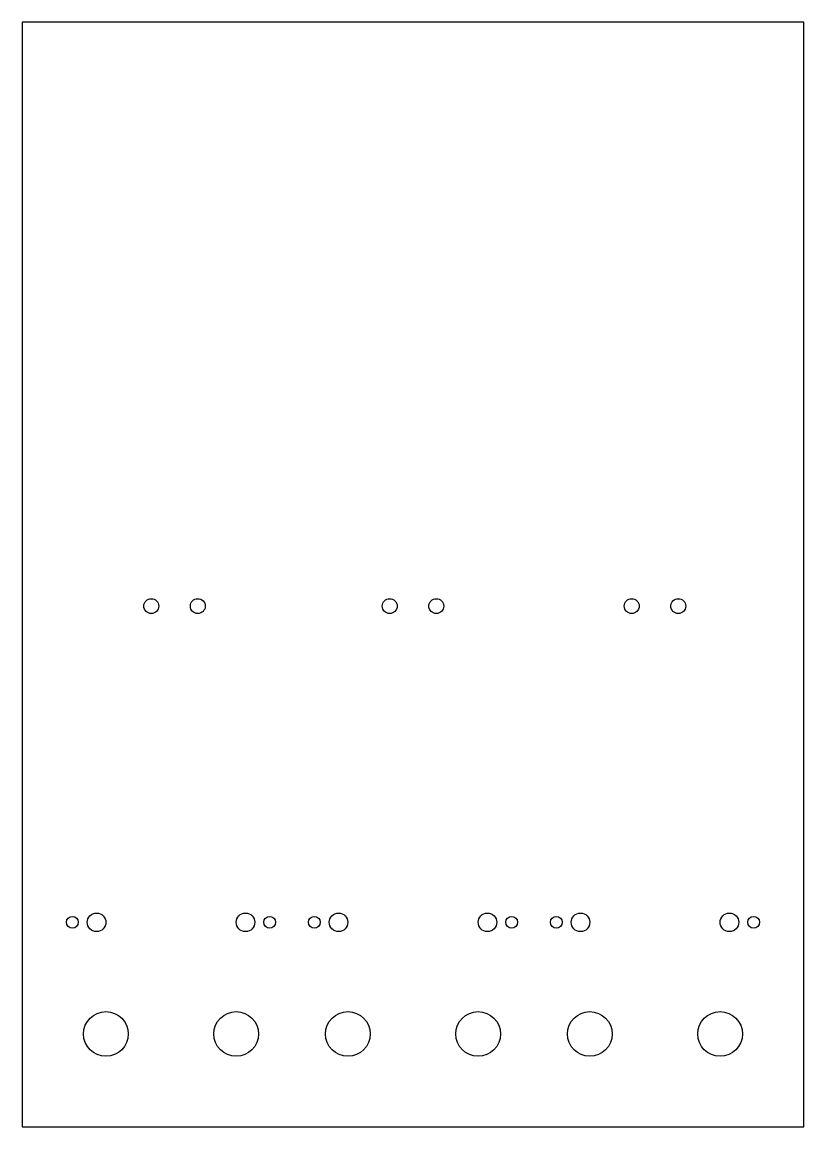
# Model space of a CAD drawing. Header units: millimetres. Extents: x 0 to 210, y 0 to 297.
import ezdxf

# ---------------------------------------------------------------- set-up
doc = ezdxf.new("R2010")
doc.units = ezdxf.units.MM
doc.layers.get('0').update_dxf_attribs({"linetype": 'CONTINUOUS'})

msp = doc.modelspace()

# ---------------------------------------------------------------- linework, layer by layer
msp.add_lwpolyline([(0, 0), (210, 0), (210, 297), (0, 297)], close=True)
for centre, radius in [((34.7, 140), 2), ((47.2, 140), 2), ((98.75, 140), 2), ((111.25, 140), 2), ((163.75, 140), 2), ((176.25, 140), 2), ((13.5, 55), 1.6), ((20, 55), 2.5), ((60, 55), 2.5), ((66.5, 55), 1.6), ((78.5, 55), 1.6), ((85, 55), 2.5), ((125, 55), 2.5), ((131.5, 55), 1.6), ((143.5, 55), 1.6), ((150, 55), 2.5), ((190, 55), 2.5), ((196.5, 55), 1.6), ((22.5, 25), 6), ((57.5, 25), 6), ((87.5, 25), 6), ((122.5, 25), 6), ((152.5, 25), 6), ((187.5, 25), 6)]:
    msp.add_circle(centre, radius)

doc.saveas('drawing.dxf')
